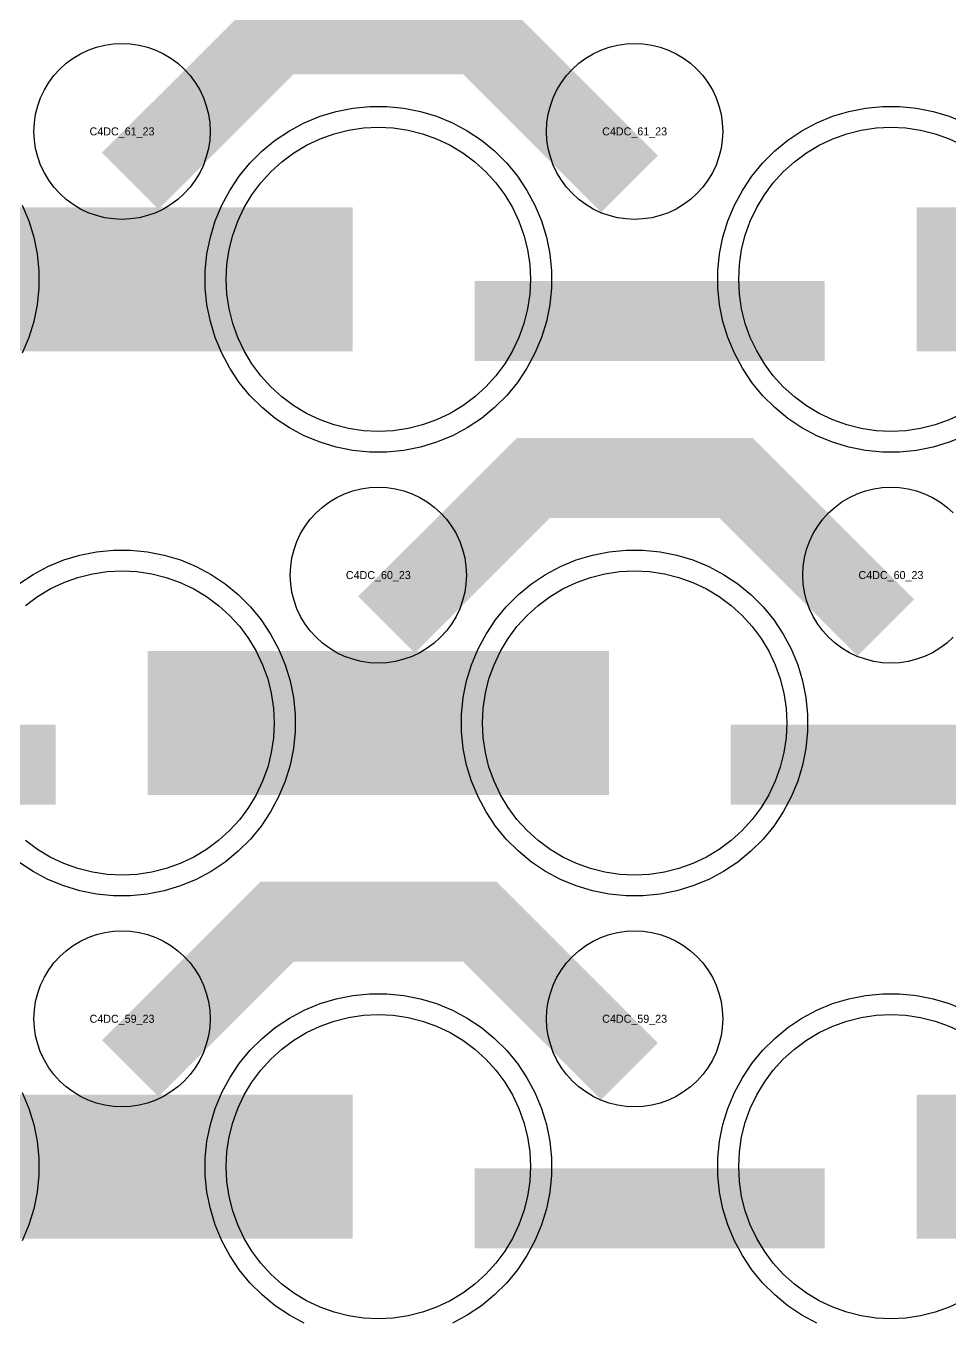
# Model space of a CAD drawing. Extents: x -11880 to 11880, y -14992 to 14992.
# Drawn here: x -4670 to -4381.5, y -6712.8 to -6308 of the extents above; entities that cross this region are included whole.
import ezdxf
from ezdxf.enums import TextEntityAlignment as Align

# ---------------------------------------------------------------- set-up
doc = ezdxf.new("R2010")
doc.units = 0
doc.header["$MEASUREMENT"] = 0
for name, color, linetype in [('GDS_775_DT_237', 138, 'CONTINUOUS'), ('RDL1_FS', 34, 'CONTINUOUS'), ('RDL_BS', 160, 'CONTINUOUS')]:
    doc.layers.add(name, color=color, linetype=linetype)

msp = doc.modelspace()

# ---------------------------------------------------------------- linework, layer by layer
at = {"layer": 'RDL1_FS'}
msp.add_lwpolyline([(-4560, -6434.664), (-4564.657, -6434.435), (-4569.268, -6433.751), (-4573.791, -6432.619), (-4578.181, -6431.047), (-4582.395, -6429.055), (-4586.395, -6426.657), (-4590.14, -6423.879), (-4593.594, -6420.749), (-4596.724, -6417.295), (-4599.502, -6413.55), (-4601.9, -6409.55), (-4603.892, -6405.336), (-4605.464, -6400.946), (-4606.596, -6396.423), (-4607.28, -6391.812), (-4607.509, -6387.155), (-4607.28, -6382.498), (-4606.596, -6377.887), (-4605.464, -6373.364), (-4603.892, -6368.974), (-4601.9, -6364.76), (-4599.502, -6360.76), (-4596.724, -6357.015), (-4593.594, -6353.561), (-4590.14, -6350.431), (-4586.395, -6347.653), (-4582.395, -6345.255), (-4578.181, -6343.263), (-4573.791, -6341.691), (-4569.268, -6340.559), (-4564.657, -6339.875), (-4560, -6339.646), (-4555.343, -6339.875), (-4550.732, -6340.559), (-4546.209, -6341.691), (-4541.819, -6343.263), (-4537.605, -6345.255), (-4533.605, -6347.653), (-4529.86, -6350.431), (-4526.406, -6353.561), (-4523.276, -6357.015), (-4520.498, -6360.76), (-4518.1, -6364.76), (-4516.108, -6368.974), (-4514.536, -6373.364), (-4513.404, -6377.887), (-4512.72, -6382.498), (-4512.491, -6387.155), (-4512.72, -6391.812), (-4513.404, -6396.423), (-4514.536, -6400.946), (-4516.108, -6405.336), (-4518.1, -6409.55), (-4520.498, -6413.55), (-4523.276, -6417.295), (-4526.406, -6420.749), (-4529.86, -6423.879), (-4533.605, -6426.657), (-4537.605, -6429.055), (-4541.819, -6431.047), (-4546.209, -6432.619), (-4550.732, -6433.751), (-4555.343, -6434.435)], close=True, dxfattribs=at)
msp.add_lwpolyline([(-4377.605, -6429.055), (-4381.819, -6431.047), (-4386.209, -6432.619), (-4390.732, -6433.751), (-4395.343, -6434.435), (-4400, -6434.664), (-4404.657, -6434.435), (-4409.268, -6433.751), (-4413.791, -6432.619), (-4418.181, -6431.047), (-4422.395, -6429.055), (-4426.395, -6426.657), (-4430.14, -6423.879), (-4433.594, -6420.749), (-4436.724, -6417.295), (-4439.502, -6413.55), (-4441.9, -6409.55), (-4443.892, -6405.336), (-4445.464, -6400.946), (-4446.596, -6396.423), (-4447.28, -6391.812), (-4447.509, -6387.155), (-4447.28, -6382.498), (-4446.596, -6377.887), (-4445.464, -6373.364), (-4443.892, -6368.974), (-4441.9, -6364.76), (-4439.502, -6360.76), (-4436.724, -6357.015), (-4433.594, -6353.561), (-4430.14, -6350.431), (-4426.395, -6347.653), (-4422.395, -6345.255), (-4418.181, -6343.263), (-4413.791, -6341.691), (-4409.268, -6340.559), (-4404.657, -6339.875), (-4400, -6339.646), (-4395.343, -6339.875), (-4390.732, -6340.559), (-4386.209, -6341.691), (-4381.819, -6343.263), (-4377.605, -6345.255)], dxfattribs=at)
for points in [[(-4711.998, -6387.155, 45, 45, 0), (-4639.998, -6387.155, 45, 45, 0)], [(-4639.998, -6387.155, 45, 45, 0), (-4567.998, -6387.155, 45, 45, 0)], [(-4391.998, -6387.155, 45, 45, 0), (-4319.998, -6387.155, 45, 45, 0)]]:
    msp.add_lwpolyline(points, format="xyseb", dxfattribs=at)
at = {"layer": 'RDL1_FS', "color": 240, "true_color": 0xed1f24}
for points in [[(-4670.14, -6488.996), (-4666.395, -6486.218), (-4662.395, -6483.82), (-4658.181, -6481.828), (-4653.791, -6480.256), (-4649.268, -6479.124), (-4644.657, -6478.44), (-4640, -6478.211), (-4635.343, -6478.44), (-4630.732, -6479.124), (-4626.209, -6480.256), (-4621.819, -6481.828), (-4617.605, -6483.82), (-4613.605, -6486.218), (-4609.86, -6488.996), (-4606.406, -6492.126), (-4603.276, -6495.58), (-4600.498, -6499.325), (-4598.1, -6503.325), (-4596.108, -6507.539), (-4594.536, -6511.929), (-4593.404, -6516.452), (-4592.72, -6521.063), (-4592.491, -6525.72), (-4592.72, -6530.377), (-4593.404, -6534.988), (-4594.536, -6539.511), (-4596.108, -6543.901), (-4598.1, -6548.115), (-4600.498, -6552.115), (-4603.276, -6555.86), (-4606.406, -6559.314), (-4609.86, -6562.444), (-4613.605, -6565.222), (-4617.605, -6567.62), (-4621.819, -6569.612), (-4626.209, -6571.184), (-4630.732, -6572.316), (-4635.343, -6573), (-4640, -6573.229), (-4644.657, -6573), (-4649.268, -6572.316), (-4653.791, -6571.184), (-4658.181, -6569.612), (-4662.395, -6567.62), (-4666.395, -6565.222), (-4670.14, -6562.444)], [(-4377.605, -6706.185), (-4381.819, -6708.177), (-4386.209, -6709.749), (-4390.732, -6710.881), (-4395.343, -6711.565), (-4400, -6711.794), (-4404.657, -6711.565), (-4409.268, -6710.881), (-4413.791, -6709.749), (-4418.181, -6708.177), (-4422.395, -6706.185), (-4426.395, -6703.787), (-4430.14, -6701.009), (-4433.594, -6697.879), (-4436.724, -6694.425), (-4439.502, -6690.68), (-4441.9, -6686.68), (-4443.892, -6682.466), (-4445.464, -6678.076), (-4446.596, -6673.553), (-4447.28, -6668.942), (-4447.509, -6664.285), (-4447.28, -6659.628), (-4446.596, -6655.017), (-4445.464, -6650.494), (-4443.892, -6646.104), (-4441.9, -6641.89), (-4439.502, -6637.89), (-4436.724, -6634.145), (-4433.594, -6630.691), (-4430.14, -6627.561), (-4426.395, -6624.783), (-4422.395, -6622.385), (-4418.181, -6620.393), (-4413.791, -6618.821), (-4409.268, -6617.689), (-4404.657, -6617.005), (-4400, -6616.776), (-4395.343, -6617.005), (-4390.732, -6617.689), (-4386.209, -6618.821), (-4381.819, -6620.393), (-4377.605, -6622.385)]]:
    msp.add_lwpolyline(points, dxfattribs=at)
for points in [[(-4480, -6573.229), (-4484.657, -6573), (-4489.268, -6572.316), (-4493.791, -6571.184), (-4498.181, -6569.612), (-4502.395, -6567.62), (-4506.395, -6565.222), (-4510.14, -6562.444), (-4513.594, -6559.314), (-4516.724, -6555.86), (-4519.502, -6552.115), (-4521.9, -6548.115), (-4523.892, -6543.901), (-4525.464, -6539.511), (-4526.596, -6534.988), (-4527.28, -6530.377), (-4527.509, -6525.72), (-4527.28, -6521.063), (-4526.596, -6516.452), (-4525.464, -6511.929), (-4523.892, -6507.539), (-4521.9, -6503.325), (-4519.502, -6499.325), (-4516.724, -6495.58), (-4513.594, -6492.126), (-4510.14, -6488.996), (-4506.395, -6486.218), (-4502.395, -6483.82), (-4498.181, -6481.828), (-4493.791, -6480.256), (-4489.268, -6479.124), (-4484.657, -6478.44), (-4480, -6478.211), (-4475.343, -6478.44), (-4470.732, -6479.124), (-4466.209, -6480.256), (-4461.819, -6481.828), (-4457.605, -6483.82), (-4453.605, -6486.218), (-4449.86, -6488.996), (-4446.406, -6492.126), (-4443.276, -6495.58), (-4440.498, -6499.325), (-4438.1, -6503.325), (-4436.108, -6507.539), (-4434.536, -6511.929), (-4433.404, -6516.452), (-4432.72, -6521.063), (-4432.491, -6525.72), (-4432.72, -6530.377), (-4433.404, -6534.988), (-4434.536, -6539.511), (-4436.108, -6543.901), (-4438.1, -6548.115), (-4440.498, -6552.115), (-4443.276, -6555.86), (-4446.406, -6559.314), (-4449.86, -6562.444), (-4453.605, -6565.222), (-4457.605, -6567.62), (-4461.819, -6569.612), (-4466.209, -6571.184), (-4470.732, -6572.316), (-4475.343, -6573)], [(-4560, -6711.794), (-4564.657, -6711.565), (-4569.268, -6710.881), (-4573.791, -6709.749), (-4578.181, -6708.177), (-4582.395, -6706.185), (-4586.395, -6703.787), (-4590.14, -6701.009), (-4593.594, -6697.879), (-4596.724, -6694.425), (-4599.502, -6690.68), (-4601.9, -6686.68), (-4603.892, -6682.466), (-4605.464, -6678.076), (-4606.596, -6673.553), (-4607.28, -6668.942), (-4607.509, -6664.285), (-4607.28, -6659.628), (-4606.596, -6655.017), (-4605.464, -6650.494), (-4603.892, -6646.104), (-4601.9, -6641.89), (-4599.502, -6637.89), (-4596.724, -6634.145), (-4593.594, -6630.691), (-4590.14, -6627.561), (-4586.395, -6624.783), (-4582.395, -6622.385), (-4578.181, -6620.393), (-4573.791, -6618.821), (-4569.268, -6617.689), (-4564.657, -6617.005), (-4560, -6616.776), (-4555.343, -6617.005), (-4550.732, -6617.689), (-4546.209, -6618.821), (-4541.819, -6620.393), (-4537.605, -6622.385), (-4533.605, -6624.783), (-4529.86, -6627.561), (-4526.406, -6630.691), (-4523.276, -6634.145), (-4520.498, -6637.89), (-4518.1, -6641.89), (-4516.108, -6646.104), (-4514.536, -6650.494), (-4513.404, -6655.017), (-4512.72, -6659.628), (-4512.491, -6664.285), (-4512.72, -6668.942), (-4513.404, -6673.553), (-4514.536, -6678.076), (-4516.108, -6682.466), (-4518.1, -6686.68), (-4520.498, -6690.68), (-4523.276, -6694.425), (-4526.406, -6697.879), (-4529.86, -6701.009), (-4533.605, -6703.787), (-4537.605, -6706.185), (-4541.819, -6708.177), (-4546.209, -6709.749), (-4550.732, -6710.881), (-4555.343, -6711.565)]]:
    msp.add_lwpolyline(points, close=True, dxfattribs=at)
for points in [[(-4631.998, -6525.72, 45, 45, 0), (-4559.998, -6525.72, 45, 45, 0)], [(-4559.998, -6525.72, 45, 45, 0), (-4487.998, -6525.72, 45, 45, 0)], [(-4711.998, -6664.285, 45, 45, 0), (-4639.998, -6664.285, 45, 45, 0)], [(-4639.998, -6664.285, 45, 45, 0), (-4567.998, -6664.285, 45, 45, 0)], [(-4391.998, -6664.285, 45, 45, 0), (-4319.998, -6664.285, 45, 45, 0)]]:
    msp.add_lwpolyline(points, format="xyseb", dxfattribs=at)
at = {"layer": 'RDL_BS'}
for points in [[(-4637.438, -6356.469, 25, 25, 0), (-4591.623, -6310.654, 25, 25, 0), (-4558.07, -6310.654, 25, 25, 0)], [(-4481.599, -6357.368, 25, 25, 0), (-4528.313, -6310.654, 25, 25, 0), (-4558.071, -6310.654, 25, 25, 0)], [(-4529.984, -6400.168, 25, 25, 0), (-4420.719, -6400.168, 25, 25, 0)], [(-4557.438, -6495.034, 25, 25, 0), (-4511.623, -6449.219, 25, 25, 0), (-4478.07, -6449.219, 25, 25, 0)], [(-4401.599, -6495.933, 25, 25, 0), (-4448.313, -6449.219, 25, 25, 0), (-4478.071, -6449.219, 25, 25, 0)], [(-4637.438, -6633.599, 25, 25, 0), (-4591.623, -6587.784, 25, 25, 0), (-4558.07, -6587.784, 25, 25, 0)], [(-4481.599, -6634.498, 25, 25, 0), (-4528.313, -6587.784, 25, 25, 0), (-4558.071, -6587.784, 25, 25, 0)]]:
    msp.add_lwpolyline(points, format="xyseb", dxfattribs=at)
for points in [[(-4640, -6368.461), (-4642.693, -6368.329), (-4645.365, -6367.933), (-4647.984, -6367.276), (-4650.519, -6366.369), (-4652.956, -6365.217), (-4655.28, -6363.824), (-4657.443, -6362.221), (-4659.442, -6360.409), (-4661.254, -6358.41), (-4662.857, -6356.247), (-4664.25, -6353.923), (-4665.402, -6351.486), (-4666.309, -6348.951), (-4666.966, -6346.332), (-4667.362, -6343.66), (-4667.494, -6340.967), (-4667.362, -6338.274), (-4666.966, -6335.602), (-4666.309, -6332.983), (-4665.402, -6330.448), (-4664.25, -6328.011), (-4662.857, -6325.687), (-4661.254, -6323.524), (-4659.442, -6321.525), (-4657.443, -6319.713), (-4655.28, -6318.11), (-4652.956, -6316.717), (-4650.519, -6315.565), (-4647.984, -6314.658), (-4645.365, -6314.001), (-4642.693, -6313.605), (-4640, -6313.473), (-4637.307, -6313.605), (-4634.635, -6314.001), (-4632.016, -6314.658), (-4629.481, -6315.565), (-4627.044, -6316.717), (-4624.72, -6318.11), (-4622.557, -6319.713), (-4620.558, -6321.525), (-4618.746, -6323.524), (-4617.143, -6325.687), (-4615.75, -6328.011), (-4614.598, -6330.448), (-4613.691, -6332.983), (-4613.034, -6335.602), (-4612.638, -6338.274), (-4612.506, -6340.967), (-4612.638, -6343.66), (-4613.034, -6346.332), (-4613.691, -6348.951), (-4614.598, -6351.486), (-4615.75, -6353.923), (-4617.143, -6356.247), (-4618.746, -6358.41), (-4620.558, -6360.409), (-4622.557, -6362.221), (-4624.72, -6363.824), (-4627.044, -6365.217), (-4629.481, -6366.369), (-4632.016, -6367.276), (-4634.635, -6367.933), (-4637.307, -6368.329)], [(-4480, -6368.461), (-4482.693, -6368.329), (-4485.365, -6367.933), (-4487.984, -6367.276), (-4490.519, -6366.369), (-4492.956, -6365.217), (-4495.28, -6363.824), (-4497.443, -6362.221), (-4499.442, -6360.409), (-4501.254, -6358.41), (-4502.857, -6356.247), (-4504.25, -6353.923), (-4505.402, -6351.486), (-4506.309, -6348.951), (-4506.966, -6346.332), (-4507.362, -6343.66), (-4507.494, -6340.967), (-4507.362, -6338.274), (-4506.966, -6335.602), (-4506.309, -6332.983), (-4505.402, -6330.448), (-4504.25, -6328.011), (-4502.857, -6325.687), (-4501.254, -6323.524), (-4499.442, -6321.525), (-4497.443, -6319.713), (-4495.28, -6318.11), (-4492.956, -6316.717), (-4490.519, -6315.565), (-4487.984, -6314.658), (-4485.365, -6314.001), (-4482.693, -6313.605), (-4480, -6313.473), (-4477.307, -6313.605), (-4474.635, -6314.001), (-4472.016, -6314.658), (-4469.481, -6315.565), (-4467.044, -6316.717), (-4464.72, -6318.11), (-4462.557, -6319.713), (-4460.558, -6321.525), (-4458.746, -6323.524), (-4457.143, -6325.687), (-4455.75, -6328.011), (-4454.598, -6330.448), (-4453.691, -6332.983), (-4453.034, -6335.602), (-4452.638, -6338.274), (-4452.506, -6340.967), (-4452.638, -6343.66), (-4453.034, -6346.332), (-4453.691, -6348.951), (-4454.598, -6351.486), (-4455.75, -6353.923), (-4457.143, -6356.247), (-4458.746, -6358.41), (-4460.558, -6360.409), (-4462.557, -6362.221), (-4464.72, -6363.824), (-4467.044, -6365.217), (-4469.481, -6366.369), (-4472.016, -6367.276), (-4474.635, -6367.933), (-4477.307, -6368.329)], [(-4562.644, -6441.155), (-4567.938, -6440.638), (-4573.165, -6439.592), (-4578.205, -6438.061), (-4583.115, -6436.03), (-4587.777, -6433.538), (-4592.191, -6430.591), (-4596.292, -6427.229), (-4600.074, -6423.447), (-4603.436, -6419.346), (-4606.383, -6414.932), (-4608.875, -6410.27), (-4610.906, -6405.36), (-4612.437, -6400.32), (-4613.483, -6395.093), (-4614, -6389.799), (-4614, -6384.511), (-4613.483, -6379.217), (-4612.437, -6373.99), (-4610.906, -6368.95), (-4608.875, -6364.04), (-4606.383, -6359.378), (-4603.436, -6354.964), (-4600.074, -6350.863), (-4596.292, -6347.081), (-4592.191, -6343.719), (-4587.777, -6340.772), (-4583.115, -6338.28), (-4578.205, -6336.249), (-4573.165, -6334.718), (-4567.938, -6333.672), (-4562.644, -6333.155), (-4557.356, -6333.155), (-4552.062, -6333.672), (-4546.835, -6334.718), (-4541.795, -6336.249), (-4536.885, -6338.28), (-4532.223, -6340.772), (-4527.809, -6343.719), (-4523.708, -6347.081), (-4519.926, -6350.863), (-4516.564, -6354.964), (-4513.617, -6359.378), (-4511.125, -6364.04), (-4509.094, -6368.95), (-4507.563, -6373.99), (-4506.517, -6379.217), (-4506, -6384.511), (-4506, -6389.799), (-4506.517, -6395.093), (-4507.563, -6400.32), (-4509.094, -6405.36), (-4511.125, -6410.27), (-4513.617, -6414.932), (-4516.564, -6419.346), (-4519.926, -6423.447), (-4523.708, -6427.229), (-4527.809, -6430.591), (-4532.223, -6433.538), (-4536.885, -6436.03), (-4541.795, -6438.061), (-4546.835, -6439.592), (-4552.062, -6440.638), (-4557.356, -6441.155)], [(-4560, -6507.026), (-4562.693, -6506.894), (-4565.365, -6506.498), (-4567.984, -6505.841), (-4570.519, -6504.934), (-4572.956, -6503.782), (-4575.28, -6502.389), (-4577.443, -6500.786), (-4579.442, -6498.974), (-4581.254, -6496.975), (-4582.857, -6494.812), (-4584.25, -6492.488), (-4585.402, -6490.051), (-4586.309, -6487.516), (-4586.966, -6484.897), (-4587.362, -6482.225), (-4587.494, -6479.532), (-4587.362, -6476.839), (-4586.966, -6474.167), (-4586.309, -6471.548), (-4585.402, -6469.013), (-4584.25, -6466.576), (-4582.857, -6464.252), (-4581.254, -6462.089), (-4579.442, -6460.09), (-4577.443, -6458.278), (-4575.28, -6456.675), (-4572.956, -6455.282), (-4570.519, -6454.13), (-4567.984, -6453.223), (-4565.365, -6452.566), (-4562.693, -6452.17), (-4560, -6452.038), (-4557.307, -6452.17), (-4554.635, -6452.566), (-4552.016, -6453.223), (-4549.481, -6454.13), (-4547.044, -6455.282), (-4544.72, -6456.675), (-4542.557, -6458.278), (-4540.558, -6460.09), (-4538.746, -6462.089), (-4537.143, -6464.252), (-4535.75, -6466.576), (-4534.598, -6469.013), (-4533.691, -6471.548), (-4533.034, -6474.167), (-4532.638, -6476.839), (-4532.506, -6479.532), (-4532.638, -6482.225), (-4533.034, -6484.897), (-4533.691, -6487.516), (-4534.598, -6490.051), (-4535.75, -6492.488), (-4537.143, -6494.812), (-4538.746, -6496.975), (-4540.558, -6498.974), (-4542.557, -6500.786), (-4544.72, -6502.389), (-4547.044, -6503.782), (-4549.481, -6504.934), (-4552.016, -6505.841), (-4554.635, -6506.498), (-4557.307, -6506.894)], [(-4640, -6645.591), (-4642.693, -6645.459), (-4645.365, -6645.063), (-4647.984, -6644.406), (-4650.519, -6643.499), (-4652.956, -6642.347), (-4655.28, -6640.954), (-4657.443, -6639.351), (-4659.442, -6637.539), (-4661.254, -6635.54), (-4662.857, -6633.377), (-4664.25, -6631.053), (-4665.402, -6628.616), (-4666.309, -6626.081), (-4666.966, -6623.462), (-4667.362, -6620.79), (-4667.494, -6618.097), (-4667.362, -6615.404), (-4666.966, -6612.732), (-4666.309, -6610.113), (-4665.402, -6607.578), (-4664.25, -6605.141), (-4662.857, -6602.817), (-4661.254, -6600.654), (-4659.442, -6598.655), (-4657.443, -6596.843), (-4655.28, -6595.24), (-4652.956, -6593.847), (-4650.519, -6592.695), (-4647.984, -6591.788), (-4645.365, -6591.131), (-4642.693, -6590.735), (-4640, -6590.603), (-4637.307, -6590.735), (-4634.635, -6591.131), (-4632.016, -6591.788), (-4629.481, -6592.695), (-4627.044, -6593.847), (-4624.72, -6595.24), (-4622.557, -6596.843), (-4620.558, -6598.655), (-4618.746, -6600.654), (-4617.143, -6602.817), (-4615.75, -6605.141), (-4614.598, -6607.578), (-4613.691, -6610.113), (-4613.034, -6612.732), (-4612.638, -6615.404), (-4612.506, -6618.097), (-4612.638, -6620.79), (-4613.034, -6623.462), (-4613.691, -6626.081), (-4614.598, -6628.616), (-4615.75, -6631.053), (-4617.143, -6633.377), (-4618.746, -6635.54), (-4620.558, -6637.539), (-4622.557, -6639.351), (-4624.72, -6640.954), (-4627.044, -6642.347), (-4629.481, -6643.499), (-4632.016, -6644.406), (-4634.635, -6645.063), (-4637.307, -6645.459)], [(-4480, -6645.591), (-4482.693, -6645.459), (-4485.365, -6645.063), (-4487.984, -6644.406), (-4490.519, -6643.499), (-4492.956, -6642.347), (-4495.28, -6640.954), (-4497.443, -6639.351), (-4499.442, -6637.539), (-4501.254, -6635.54), (-4502.857, -6633.377), (-4504.25, -6631.053), (-4505.402, -6628.616), (-4506.309, -6626.081), (-4506.966, -6623.462), (-4507.362, -6620.79), (-4507.494, -6618.097), (-4507.362, -6615.404), (-4506.966, -6612.732), (-4506.309, -6610.113), (-4505.402, -6607.578), (-4504.25, -6605.141), (-4502.857, -6602.817), (-4501.254, -6600.654), (-4499.442, -6598.655), (-4497.443, -6596.843), (-4495.28, -6595.24), (-4492.956, -6593.847), (-4490.519, -6592.695), (-4487.984, -6591.788), (-4485.365, -6591.131), (-4482.693, -6590.735), (-4480, -6590.603), (-4477.307, -6590.735), (-4474.635, -6591.131), (-4472.016, -6591.788), (-4469.481, -6592.695), (-4467.044, -6593.847), (-4464.72, -6595.24), (-4462.557, -6596.843), (-4460.558, -6598.655), (-4458.746, -6600.654), (-4457.143, -6602.817), (-4455.75, -6605.141), (-4454.598, -6607.578), (-4453.691, -6610.113), (-4453.034, -6612.732), (-4452.638, -6615.404), (-4452.506, -6618.097), (-4452.638, -6620.79), (-4453.034, -6623.462), (-4453.691, -6626.081), (-4454.598, -6628.616), (-4455.75, -6631.053), (-4457.143, -6633.377), (-4458.746, -6635.54), (-4460.558, -6637.539), (-4462.557, -6639.351), (-4464.72, -6640.954), (-4467.044, -6642.347), (-4469.481, -6643.499), (-4472.016, -6644.406), (-4474.635, -6645.063), (-4477.307, -6645.459)]]:
    msp.add_lwpolyline(points, close=True, dxfattribs=at)
for points in [[(-4376.885, -6436.03), (-4381.795, -6438.061), (-4386.835, -6439.592), (-4392.062, -6440.638), (-4397.356, -6441.155), (-4402.644, -6441.155), (-4407.938, -6440.638), (-4413.165, -6439.592), (-4418.205, -6438.061), (-4423.115, -6436.03), (-4427.777, -6433.538), (-4432.191, -6430.591), (-4436.292, -6427.229), (-4440.074, -6423.447), (-4443.436, -6419.346), (-4446.383, -6414.932), (-4448.875, -6410.27), (-4450.906, -6405.36), (-4452.437, -6400.32), (-4453.483, -6395.093), (-4454, -6389.799), (-4454, -6384.511), (-4453.483, -6379.217), (-4452.437, -6373.99), (-4450.906, -6368.95), (-4448.875, -6364.04), (-4446.383, -6359.378), (-4443.436, -6354.964), (-4440.074, -6350.863), (-4436.292, -6347.081), (-4432.191, -6343.719), (-4427.777, -6340.772), (-4423.115, -6338.28), (-4418.205, -6336.249), (-4413.165, -6334.718), (-4407.938, -6333.672), (-4402.644, -6333.155), (-4397.356, -6333.155), (-4392.062, -6333.672), (-4386.835, -6334.718), (-4381.795, -6336.249), (-4376.885, -6338.28)], [(-4671.125, -6364.04), (-4669.094, -6368.95), (-4667.563, -6373.99), (-4666.517, -6379.217), (-4666, -6384.511), (-4666, -6389.799), (-4666.517, -6395.093), (-4667.563, -6400.32), (-4669.094, -6405.36), (-4671.125, -6410.27)], [(-4380.558, -6498.974), (-4382.557, -6500.786), (-4384.72, -6502.389), (-4387.044, -6503.782), (-4389.481, -6504.934), (-4392.016, -6505.841), (-4394.635, -6506.498), (-4397.307, -6506.894), (-4400, -6507.026), (-4402.693, -6506.894), (-4405.365, -6506.498), (-4407.984, -6505.841), (-4410.519, -6504.934), (-4412.956, -6503.782), (-4415.28, -6502.389), (-4417.443, -6500.786), (-4419.442, -6498.974), (-4421.254, -6496.975), (-4422.857, -6494.812), (-4424.25, -6492.488), (-4425.402, -6490.051), (-4426.309, -6487.516), (-4426.966, -6484.897), (-4427.362, -6482.225), (-4427.494, -6479.532), (-4427.362, -6476.839), (-4426.966, -6474.167), (-4426.309, -6471.548), (-4425.402, -6469.013), (-4424.25, -6466.576), (-4422.857, -6464.252), (-4421.254, -6462.089), (-4419.442, -6460.09), (-4417.443, -6458.278), (-4415.28, -6456.675), (-4412.956, -6455.282), (-4410.519, -6454.13), (-4407.984, -6453.223), (-4405.365, -6452.566), (-4402.693, -6452.17), (-4400, -6452.038), (-4397.307, -6452.17), (-4394.635, -6452.566), (-4392.016, -6453.223), (-4389.481, -6454.13), (-4387.044, -6455.282), (-4384.72, -6456.675), (-4382.557, -6458.278), (-4380.558, -6460.09)]]:
    msp.add_lwpolyline(points, dxfattribs=at)
at = {"layer": 'RDL_BS', "color": 240, "true_color": 0xed1f24}
for points in [[(-4672.191, -6482.284), (-4667.777, -6479.337), (-4663.115, -6476.845), (-4658.205, -6474.814), (-4653.165, -6473.283), (-4647.938, -6472.237), (-4642.644, -6471.72), (-4637.356, -6471.72), (-4632.062, -6472.237), (-4626.835, -6473.283), (-4621.795, -6474.814), (-4616.885, -6476.845), (-4612.223, -6479.337), (-4607.809, -6482.284), (-4603.708, -6485.646), (-4599.926, -6489.428), (-4596.564, -6493.529), (-4593.617, -6497.943), (-4591.125, -6502.605), (-4589.094, -6507.515), (-4587.563, -6512.555), (-4586.517, -6517.782), (-4586, -6523.076), (-4586, -6528.364), (-4586.517, -6533.658), (-4587.563, -6538.885), (-4589.094, -6543.925), (-4591.125, -6548.835), (-4593.617, -6553.497), (-4596.564, -6557.911), (-4599.926, -6562.012), (-4603.708, -6565.794), (-4607.809, -6569.156), (-4612.223, -6572.103), (-4616.885, -6574.595), (-4621.795, -6576.626), (-4626.835, -6578.157), (-4632.062, -6579.203), (-4637.356, -6579.72), (-4642.644, -6579.72), (-4647.938, -6579.203), (-4653.165, -6578.157), (-4658.205, -6576.626), (-4663.115, -6574.595), (-4667.777, -6572.103), (-4672.191, -6569.156)], [(-4583.115, -6713.16), (-4587.777, -6710.668), (-4592.191, -6707.721), (-4596.292, -6704.359), (-4600.074, -6700.577), (-4603.436, -6696.476), (-4606.383, -6692.062), (-4608.875, -6687.4), (-4610.906, -6682.49), (-4612.437, -6677.45), (-4613.483, -6672.223), (-4614, -6666.929), (-4614, -6661.641), (-4613.483, -6656.347), (-4612.437, -6651.12), (-4610.906, -6646.08), (-4608.875, -6641.17), (-4606.383, -6636.508), (-4603.436, -6632.094), (-4600.074, -6627.993), (-4596.292, -6624.211), (-4592.191, -6620.849), (-4587.777, -6617.902), (-4583.115, -6615.41), (-4578.205, -6613.379), (-4573.165, -6611.848), (-4567.938, -6610.802), (-4562.644, -6610.285), (-4557.356, -6610.285), (-4552.062, -6610.802), (-4546.835, -6611.848), (-4541.795, -6613.379), (-4536.885, -6615.41), (-4532.223, -6617.902), (-4527.809, -6620.849), (-4523.708, -6624.211), (-4519.926, -6627.993), (-4516.564, -6632.094), (-4513.617, -6636.508), (-4511.125, -6641.17), (-4509.094, -6646.08), (-4507.563, -6651.12), (-4506.517, -6656.347), (-4506, -6661.641), (-4506, -6666.929), (-4506.517, -6672.223), (-4507.563, -6677.45), (-4509.094, -6682.49), (-4511.125, -6687.4), (-4513.617, -6692.062), (-4516.564, -6696.476), (-4519.926, -6700.577), (-4523.708, -6704.359), (-4527.809, -6707.721), (-4532.223, -6710.668), (-4536.885, -6713.16)], [(-4423.115, -6713.16), (-4427.777, -6710.668), (-4432.191, -6707.721), (-4436.292, -6704.359), (-4440.074, -6700.577), (-4443.436, -6696.476), (-4446.383, -6692.062), (-4448.875, -6687.4), (-4450.906, -6682.49), (-4452.437, -6677.45), (-4453.483, -6672.223), (-4454, -6666.929), (-4454, -6661.641), (-4453.483, -6656.347), (-4452.437, -6651.12), (-4450.906, -6646.08), (-4448.875, -6641.17), (-4446.383, -6636.508), (-4443.436, -6632.094), (-4440.074, -6627.993), (-4436.292, -6624.211), (-4432.191, -6620.849), (-4427.777, -6617.902), (-4423.115, -6615.41), (-4418.205, -6613.379), (-4413.165, -6611.848), (-4407.938, -6610.802), (-4402.644, -6610.285), (-4397.356, -6610.285), (-4392.062, -6610.802), (-4386.835, -6611.848), (-4381.795, -6613.379), (-4376.885, -6615.41)], [(-4671.125, -6641.17), (-4669.094, -6646.08), (-4667.563, -6651.12), (-4666.517, -6656.347), (-4666, -6661.641), (-4666, -6666.929), (-4666.517, -6672.223), (-4667.563, -6677.45), (-4669.094, -6682.49), (-4671.125, -6687.4)]]:
    msp.add_lwpolyline(points, dxfattribs=at)
msp.add_lwpolyline([(-4482.644, -6579.72), (-4487.938, -6579.203), (-4493.165, -6578.157), (-4498.205, -6576.626), (-4503.115, -6574.595), (-4507.777, -6572.103), (-4512.191, -6569.156), (-4516.292, -6565.794), (-4520.074, -6562.012), (-4523.436, -6557.911), (-4526.383, -6553.497), (-4528.875, -6548.835), (-4530.906, -6543.925), (-4532.437, -6538.885), (-4533.483, -6533.658), (-4534, -6528.364), (-4534, -6523.076), (-4533.483, -6517.782), (-4532.437, -6512.555), (-4530.906, -6507.515), (-4528.875, -6502.605), (-4526.383, -6497.943), (-4523.436, -6493.529), (-4520.074, -6489.428), (-4516.292, -6485.646), (-4512.191, -6482.284), (-4507.777, -6479.337), (-4503.115, -6476.845), (-4498.205, -6474.814), (-4493.165, -6473.283), (-4487.938, -6472.237), (-4482.644, -6471.72), (-4477.356, -6471.72), (-4472.062, -6472.237), (-4466.835, -6473.283), (-4461.795, -6474.814), (-4456.885, -6476.845), (-4452.223, -6479.337), (-4447.809, -6482.284), (-4443.708, -6485.646), (-4439.926, -6489.428), (-4436.564, -6493.529), (-4433.617, -6497.943), (-4431.125, -6502.605), (-4429.094, -6507.515), (-4427.563, -6512.555), (-4426.517, -6517.782), (-4426, -6523.076), (-4426, -6528.364), (-4426.517, -6533.658), (-4427.563, -6538.885), (-4429.094, -6543.925), (-4431.125, -6548.835), (-4433.617, -6553.497), (-4436.564, -6557.911), (-4439.926, -6562.012), (-4443.708, -6565.794), (-4447.809, -6569.156), (-4452.223, -6572.103), (-4456.885, -6574.595), (-4461.795, -6576.626), (-4466.835, -6578.157), (-4472.062, -6579.203), (-4477.356, -6579.72)], close=True, dxfattribs=at)
for points in [[(-4769.984, -6538.733, 25, 25, 0), (-4660.719, -6538.733, 25, 25, 0)], [(-4449.984, -6538.733, 25, 25, 0), (-4340.719, -6538.733, 25, 25, 0)], [(-4529.984, -6677.298, 25, 25, 0), (-4420.719, -6677.298, 25, 25, 0)]]:
    msp.add_lwpolyline(points, format="xyseb", dxfattribs=at)

# ---------------------------------------------------------------- texts
at = {"layer": 'GDS_775_DT_237'}
for s, p in [('C4DC_61_23', (-4640, -6340.967)), ('C4DC_61_23', (-4640, -6340.967)), ('C4DC_61_23', (-4480, -6340.967)), ('C4DC_61_23', (-4480, -6340.967)), ('C4DC_60_23', (-4560, -6479.532)), ('C4DC_60_23', (-4560, -6479.532)), ('C4DC_60_23', (-4400, -6479.532)), ('C4DC_60_23', (-4400, -6479.532)), ('C4DC_59_23', (-4640, -6618.097)), ('C4DC_59_23', (-4640, -6618.097)), ('C4DC_59_23', (-4480, -6618.097)), ('C4DC_59_23', (-4480, -6618.097))]:
    msp.add_text(s, height=2.5, dxfattribs=at).set_placement(p, align=Align.MIDDLE_CENTER)

doc.saveas('drawing.dxf')
